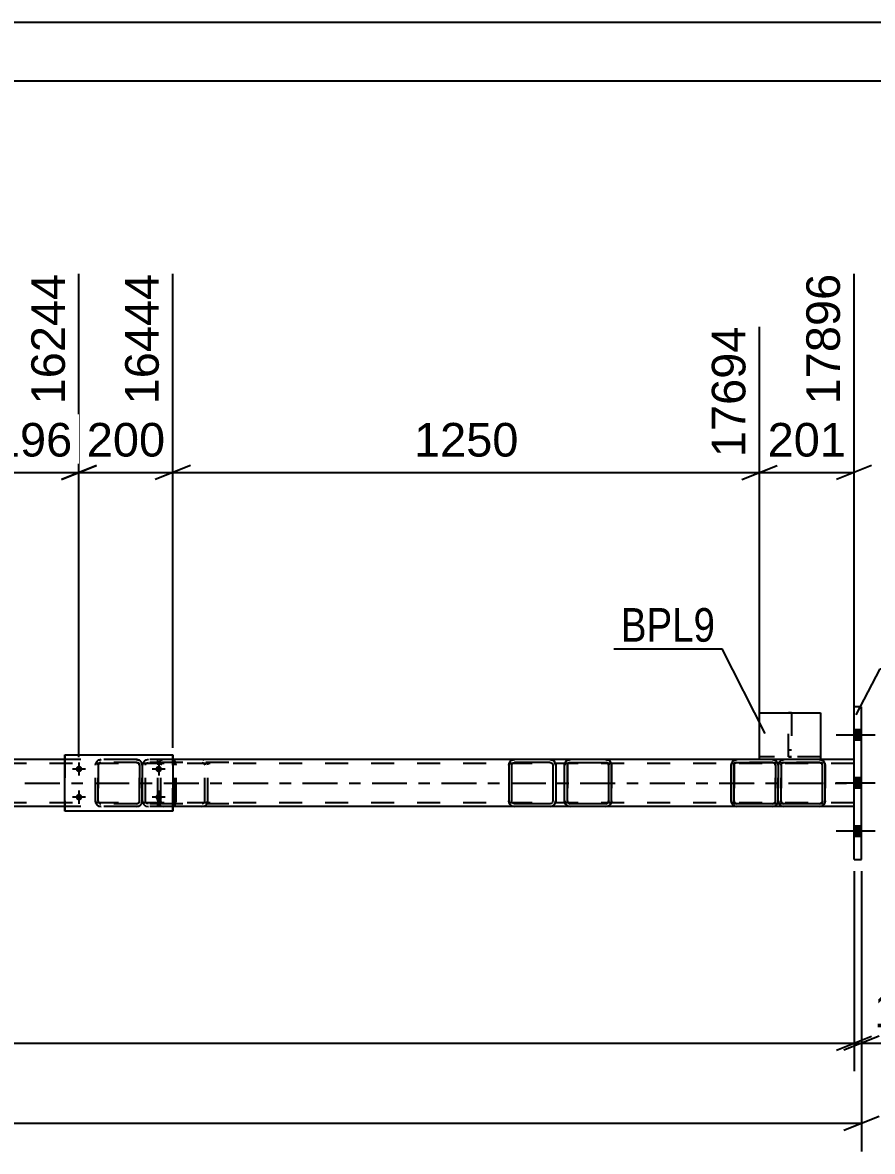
# Model space of a CAD drawing. Header units: millimetres. Extents: x -36 to 805, y -409 to 185.
# Drawn here: x 645.4 to 717.8, y 89.1 to 185.3 of the extents above; entities that cross this region are included whole.
import ezdxf

# ---------------------------------------------------------------- set-up
doc = ezdxf.new("R2010")
doc.units = ezdxf.units.MM
doc.linetypes.add('DXK_LINE_DOT2', pattern=[3.9198, 1.9599, -1.9599])
doc.linetypes.add('DXK_LINE_DOT3', pattern=[5.9187, 2.979, -0.9799, 0.9799, -0.9799])
doc.styles.add('Arial', font='ARIAL.TTF', dxfattribs={"height": 0.2})
doc.styles.add('Arial Narrow', font='ARIALN.TTF', dxfattribs={"height": 0.2})

# ---------------------------------------------------------------- blocks, each defined once
blk = doc.blocks.new('Unknown-203724355-1135')
at = {"color": 5, "linetype": 'Continuous'}
for p, q in [((805.141, 185.3), (-35.859, 185.3)), ((800.141, 180.3), (-30.859, 180.3))]:
    blk.add_line(p, q, dxfattribs=at)
blk = doc.blocks.new('Part-203724355-2533 - 2525')
at = {"color": 2, "linetype": 'Continuous'}
for p, q in [((691.896, 122.418), (692.08, 122.455)), ((691.896, 122.418), (691.901, 122.418)), ((692.085, 122.455), (691.901, 122.418)), ((695.125, 122.455), (692.08, 122.455)), ((695.309, 122.418), (695.125, 122.455)), ((691.6, 121.975), (691.636, 122.159)), ((691.6, 121.975), (691.605, 121.975)), ((691.6, 118.935), (691.6, 121.975)), ((691.641, 122.159), (691.605, 121.975)), ((691.605, 118.935), (691.605, 121.975)), ((691.845, 121.975), (691.863, 122.067)), ((691.845, 118.935), (691.845, 121.975)), ((691.863, 122.067), (691.915, 122.145)), ((691.915, 122.145), (691.993, 122.197)), ((691.993, 122.197), (692.085, 122.215)), ((692.085, 122.215), (695.125, 122.215)), ((695.212, 122.197), (695.12, 122.215)), ((695.125, 122.215), (695.217, 122.197)), ((695.212, 122.197), (695.217, 122.197)), ((695.29, 122.145), (695.212, 122.197)), ((695.217, 122.197), (695.295, 122.145)), ((695.342, 122.067), (695.29, 122.145)), ((695.295, 122.145), (695.347, 122.067)), ((695.36, 121.975), (695.342, 122.067)), ((695.347, 122.067), (695.365, 121.975)), ((695.365, 121.975), (695.36, 121.975)), ((695.36, 121.975), (695.36, 118.935)), ((695.365, 118.935), (695.365, 121.975)), ((695.605, 121.975), (695.568, 122.159)), ((695.605, 118.935), (695.605, 121.975)), ((691.605, 118.935), (691.6, 118.935)), ((691.636, 118.751), (691.6, 118.935)), ((691.605, 118.935), (691.641, 118.751)), ((691.863, 118.843), (691.845, 118.935)), ((691.915, 118.765), (691.863, 118.843)), ((691.896, 118.491), (691.901, 118.491)), ((692.08, 118.455), (691.896, 118.491)), ((691.901, 118.491), (692.085, 118.455)), ((691.993, 118.713), (691.915, 118.765)), ((692.085, 118.695), (691.993, 118.713)), ((695.125, 118.455), (692.08, 118.455)), ((695.125, 118.695), (692.085, 118.695)), ((695.12, 118.695), (695.212, 118.713)), ((695.217, 118.713), (695.125, 118.695)), ((695.125, 118.455), (695.309, 118.491)), ((695.212, 118.713), (695.29, 118.765)), ((695.212, 118.713), (695.217, 118.713)), ((695.295, 118.765), (695.217, 118.713)), ((695.29, 118.765), (695.342, 118.843)), ((695.347, 118.843), (695.295, 118.765)), ((695.342, 118.843), (695.36, 118.935)), ((695.365, 118.935), (695.347, 118.843)), ((695.36, 118.935), (695.365, 118.935)), ((695.568, 118.751), (695.605, 118.935))]:
    blk.add_line(p, q, dxfattribs=at)
at = {"color": 7, "linetype": 'DXK_LINE_DOT2'}
for p, q in [((695.12, 122.455), (695.304, 122.418)), ((691.858, 122.067), (691.84, 121.975)), ((691.845, 121.975), (691.84, 121.975)), ((691.84, 121.975), (691.84, 118.935)), ((691.91, 122.145), (691.858, 122.067)), ((691.988, 122.197), (691.91, 122.145)), ((692.08, 122.215), (691.988, 122.197)), ((692.08, 122.215), (692.085, 122.215)), ((692.085, 122.215), (692.08, 122.215)), ((695.563, 122.159), (695.6, 121.975)), ((695.605, 121.975), (695.6, 121.975)), ((695.6, 121.975), (695.6, 118.935)), ((691.84, 118.935), (691.845, 118.935)), ((691.84, 118.935), (691.858, 118.843)), ((691.858, 118.843), (691.91, 118.765)), ((691.91, 118.765), (691.988, 118.713)), ((691.988, 118.713), (692.08, 118.695)), ((692.08, 118.695), (692.085, 118.695)), ((692.085, 118.695), (692.08, 118.695)), ((695.304, 118.491), (695.12, 118.455)), ((695.6, 118.935), (695.563, 118.751)), ((695.6, 118.935), (695.605, 118.935))]:
    blk.add_line(p, q, dxfattribs=at)
at = {"color": 2, "linetype": 'Continuous'}
for centre, start, end in [((692.08, 121.975), 112.5, 157.5), ((692.085, 121.975), 112.5, 157.5), ((695.125, 121.975), 22.5, 67.5), ((692.08, 118.935), 202.5, 247.5), ((692.085, 118.935), 202.5, 247.5), ((695.125, 118.935), 292.5, 337.5)]:
    blk.add_arc(centre, 0.48, start, end, dxfattribs=at)
at = {"color": 7, "linetype": 'DXK_LINE_DOT2'}
for centre, start, end in [((695.12, 121.975), 22.5, 67.5), ((695.12, 118.935), 292.5, 337.5)]:
    blk.add_arc(centre, 0.48, start, end, dxfattribs=at)
blk = doc.blocks.new('Part-203724355-2551 - 2525')
at = {"color": 2, "linetype": 'Continuous'}
for p, q in [((706.111, 122.418), (706.294, 122.455)), ((706.111, 122.418), (706.115, 122.418)), ((706.299, 122.455), (706.115, 122.418)), ((709.339, 122.455), (706.294, 122.455)), ((709.523, 122.418), (709.339, 122.455)), ((705.814, 121.975), (705.851, 122.159)), ((705.814, 121.975), (705.819, 121.975)), ((705.814, 118.935), (705.814, 121.975)), ((705.856, 122.159), (705.819, 121.975)), ((705.819, 118.935), (705.819, 121.975)), ((705.819, 118.935), (705.814, 118.935)), ((705.851, 118.751), (705.814, 118.935)), ((705.819, 118.935), (705.856, 118.751)), ((706.111, 118.491), (706.115, 118.491)), ((706.294, 118.455), (706.111, 118.491)), ((706.115, 118.491), (706.299, 118.455)), ((709.339, 118.455), (706.294, 118.455)), ((709.339, 118.455), (709.523, 118.491))]:
    blk.add_line(p, q, dxfattribs=at)
at = {"color": 7, "linetype": 'DXK_LINE_DOT2'}
for p, q in [((709.334, 122.455), (709.518, 122.418)), ((706.072, 122.067), (706.054, 121.975)), ((706.059, 121.975), (706.054, 121.975)), ((706.054, 121.975), (706.054, 118.935)), ((706.059, 121.975), (706.077, 122.067)), ((706.059, 118.935), (706.059, 121.975)), ((706.124, 122.145), (706.072, 122.067)), ((706.077, 122.067), (706.129, 122.145)), ((706.202, 122.197), (706.124, 122.145)), ((706.129, 122.145), (706.207, 122.197)), ((706.294, 122.215), (706.202, 122.197)), ((706.207, 122.197), (706.299, 122.215)), ((709.339, 122.215), (706.294, 122.215)), ((709.426, 122.197), (709.334, 122.215)), ((709.339, 122.215), (709.431, 122.197)), ((709.426, 122.197), (709.431, 122.197)), ((709.504, 122.145), (709.426, 122.197)), ((709.431, 122.197), (709.509, 122.145)), ((709.556, 122.067), (709.504, 122.145)), ((709.509, 122.145), (709.561, 122.067)), ((709.574, 121.975), (709.556, 122.067)), ((709.561, 122.067), (709.579, 121.975)), ((709.579, 121.975), (709.574, 121.975)), ((709.574, 121.975), (709.574, 118.935)), ((709.579, 118.935), (709.579, 121.975)), ((709.778, 122.159), (709.814, 121.975)), ((709.819, 121.975), (709.783, 122.159)), ((709.819, 121.975), (709.814, 121.975)), ((709.814, 121.975), (709.814, 118.935)), ((709.819, 118.935), (709.819, 121.975)), ((706.054, 118.935), (706.059, 118.935)), ((706.054, 118.935), (706.072, 118.843)), ((706.077, 118.843), (706.059, 118.935)), ((706.072, 118.843), (706.124, 118.765)), ((706.129, 118.765), (706.077, 118.843)), ((706.124, 118.765), (706.202, 118.713)), ((706.207, 118.713), (706.129, 118.765)), ((706.202, 118.713), (706.294, 118.695)), ((706.299, 118.695), (706.207, 118.713)), ((709.339, 118.695), (706.294, 118.695)), ((709.334, 118.695), (709.426, 118.713)), ((709.518, 118.491), (709.334, 118.455)), ((709.431, 118.713), (709.339, 118.695)), ((709.426, 118.713), (709.504, 118.765)), ((709.426, 118.713), (709.431, 118.713)), ((709.509, 118.765), (709.431, 118.713)), ((709.504, 118.765), (709.556, 118.843)), ((709.561, 118.843), (709.509, 118.765)), ((709.556, 118.843), (709.574, 118.935)), ((709.579, 118.935), (709.561, 118.843)), ((709.574, 118.935), (709.579, 118.935)), ((709.814, 118.935), (709.778, 118.751)), ((709.783, 118.751), (709.819, 118.935)), ((709.814, 118.935), (709.819, 118.935))]:
    blk.add_line(p, q, dxfattribs=at)
at = {"color": 7, "linetype": 'DXK_LINE_DOT3'}
blk.add_line((707.822, 120.455), (707.811, 120.455), dxfattribs=at)
at = {"color": 2, "linetype": 'Continuous'}
for centre, start, end in [((706.294, 121.975), 112.5, 157.5), ((706.299, 121.975), 112.5, 157.5), ((709.339, 121.975), 30.59887, 67.5), ((706.294, 118.935), 202.5, 247.5), ((706.299, 118.935), 202.5, 247.5), ((709.339, 118.935), 292.5, 329.40108)]:
    blk.add_arc(centre, 0.48, start, end, dxfattribs=at)
at = {"color": 7, "linetype": 'DXK_LINE_DOT2'}
for centre, start, end in [((709.334, 121.975), 22.5, 67.5), ((709.339, 121.975), 22.49998, 30.59886), ((709.334, 118.935), 292.5, 337.5), ((709.339, 118.935), 329.4011, 337.50002)]:
    blk.add_arc(centre, 0.48, start, end, dxfattribs=at)
blk = doc.blocks.new('Part-203724355-2894 - 2525')
at = {"color": 7, "linetype": 'DXK_LINE_DOT2'}
for p, q in [((651.897, 122.418), (652.08, 122.455)), ((651.897, 122.418), (651.901, 122.418)), ((652.085, 122.455), (651.901, 122.418)), ((655.125, 122.455), (652.08, 122.455)), ((655.12, 122.455), (655.304, 122.418)), ((655.309, 122.418), (655.125, 122.455)), ((651.6, 121.975), (651.637, 122.159)), ((651.6, 121.975), (651.605, 121.975)), ((651.6, 118.935), (651.6, 121.975)), ((651.641, 122.159), (651.605, 121.975)), ((651.605, 118.935), (651.605, 121.975)), ((651.859, 122.067), (651.84, 121.975)), ((651.845, 121.975), (651.84, 121.975)), ((651.84, 121.975), (651.84, 118.935)), ((651.845, 121.975), (651.863, 122.067)), ((651.845, 118.935), (651.845, 121.975)), ((651.911, 122.145), (651.859, 122.067)), ((651.863, 122.067), (651.915, 122.145)), ((651.988, 122.197), (651.911, 122.145)), ((651.915, 122.145), (651.993, 122.197)), ((652.08, 122.215), (651.988, 122.197)), ((651.993, 122.197), (652.085, 122.215)), ((655.125, 122.215), (652.08, 122.215)), ((655.212, 122.197), (655.12, 122.215)), ((655.125, 122.215), (655.217, 122.197)), ((655.212, 122.197), (655.217, 122.197)), ((655.29, 122.145), (655.212, 122.197)), ((655.217, 122.197), (655.295, 122.145)), ((655.342, 122.067), (655.29, 122.145)), ((655.295, 122.145), (655.347, 122.067)), ((655.36, 121.975), (655.342, 122.067)), ((655.347, 122.067), (655.365, 121.975)), ((655.365, 121.975), (655.36, 121.975)), ((655.36, 121.975), (655.36, 118.935)), ((655.365, 118.935), (655.365, 121.975)), ((655.564, 122.159), (655.6, 121.975)), ((655.605, 121.975), (655.568, 122.159)), ((655.605, 121.975), (655.6, 121.975)), ((655.6, 121.975), (655.6, 118.935)), ((655.605, 118.935), (655.605, 121.975)), ((651.605, 118.935), (651.6, 118.935)), ((651.637, 118.751), (651.6, 118.935)), ((651.605, 118.935), (651.641, 118.751)), ((651.84, 118.935), (651.845, 118.935)), ((651.84, 118.935), (651.859, 118.843)), ((651.863, 118.843), (651.845, 118.935)), ((651.859, 118.843), (651.911, 118.765)), ((651.915, 118.765), (651.863, 118.843)), ((651.897, 118.491), (651.901, 118.491)), ((652.08, 118.455), (651.897, 118.491)), ((651.901, 118.491), (652.085, 118.455)), ((651.911, 118.765), (651.988, 118.713)), ((651.993, 118.713), (651.915, 118.765)), ((651.988, 118.713), (652.08, 118.695)), ((652.085, 118.695), (651.993, 118.713)), ((655.125, 118.695), (652.08, 118.695)), ((655.125, 118.455), (652.08, 118.455)), ((655.12, 118.695), (655.212, 118.713)), ((655.304, 118.491), (655.12, 118.455)), ((655.217, 118.713), (655.125, 118.695)), ((655.125, 118.455), (655.309, 118.491)), ((655.212, 118.713), (655.29, 118.765)), ((655.212, 118.713), (655.217, 118.713)), ((655.295, 118.765), (655.217, 118.713)), ((655.29, 118.765), (655.342, 118.843)), ((655.347, 118.843), (655.295, 118.765)), ((655.342, 118.843), (655.36, 118.935)), ((655.365, 118.935), (655.347, 118.843)), ((655.36, 118.935), (655.365, 118.935)), ((655.6, 118.935), (655.564, 118.751)), ((655.568, 118.751), (655.605, 118.935)), ((655.6, 118.935), (655.605, 118.935))]:
    blk.add_line(p, q, dxfattribs=at)
at = {"color": 7, "linetype": 'DXK_LINE_DOT3'}
blk.add_line((653.608, 120.455), (653.597, 120.455), dxfattribs=at)
at = {"color": 7, "linetype": 'DXK_LINE_DOT2'}
for centre, start, end in [((652.08, 121.975), 112.5, 157.5), ((652.085, 121.975), 112.5, 157.5), ((655.12, 121.975), 22.5, 67.5), ((655.125, 121.975), 22.5, 67.5), ((652.08, 118.935), 202.5, 247.5), ((652.085, 118.935), 202.5, 247.5), ((655.12, 118.935), 292.5, 337.5), ((655.125, 118.935), 292.5, 337.5)]:
    blk.add_arc(centre, 0.48, start, end, dxfattribs=at)
blk = doc.blocks.new('Part-203724355-2710 - 2525')
at = {"color": 2, "linetype": 'Continuous'}
for p, q in [((706.059, 122.215), (706.059, 122.215)), ((706.059, 118.695), (706.059, 122.215)), ((706.059, 122.215), (713.578, 122.215)), ((713.578, 118.695), (713.578, 122.215)), ((706.059, 118.695), (706.059, 118.695)), ((713.578, 118.695), (706.059, 118.695))]:
    blk.add_line(p, q, dxfattribs=at)
at = {"color": 7, "linetype": 'DXK_LINE_DOT2'}
for p, q in [((706.059, 122.215), (706.059, 118.695)), ((706.059, 122.215), (706.059, 122.215)), ((713.578, 118.695), (713.578, 122.215)), ((706.059, 118.695), (706.059, 118.695))]:
    blk.add_line(p, q, dxfattribs=at)
blk = doc.blocks.new('Bolt-203724355-2594 - 2525')
at = {"linetype": 'Continuous'}
for points in [[(716.917, 124.115), (716.917, 124.995), (716.277, 124.995), (716.277, 124.115)], [(716.917, 124.115), (716.917, 124.995), (716.277, 124.995), (716.277, 124.115)], [(716.917, 124.115), (716.917, 124.995), (716.277, 124.995), (716.277, 124.115)], [(716.917, 120.015), (716.917, 120.895), (716.277, 120.895), (716.277, 120.015)], [(716.917, 120.015), (716.917, 120.895), (716.277, 120.895), (716.277, 120.015)], [(716.917, 115.915), (716.917, 116.795), (716.277, 116.795), (716.277, 115.915)], [(716.917, 115.915), (716.917, 116.795), (716.277, 116.795), (716.277, 115.915)], [(716.917, 115.915), (716.917, 116.795), (716.277, 116.795), (716.277, 115.915)]]:
    blk.add_hatch(color=1, dxfattribs=at).paths.add_polyline_path(points)
at = {"color": 1, "linetype": 'Continuous'}
for p, q in [((718.077, 124.555), (714.757, 124.555)), ((718.077, 124.555), (714.757, 124.555)), ((718.077, 124.555), (714.757, 124.555)), ((716.917, 124.995), (716.277, 124.995)), ((716.917, 124.995), (716.277, 124.995)), ((716.917, 124.995), (716.277, 124.995)), ((716.917, 124.115), (716.277, 124.115)), ((716.917, 124.115), (716.277, 124.115)), ((716.917, 124.115), (716.277, 124.115)), ((718.077, 120.455), (714.757, 120.455)), ((718.077, 120.455), (714.757, 120.455)), ((716.917, 120.895), (716.277, 120.895)), ((716.917, 120.895), (716.277, 120.895)), ((716.917, 120.015), (716.277, 120.015)), ((716.917, 120.015), (716.277, 120.015)), ((716.917, 116.795), (716.277, 116.795)), ((716.917, 116.795), (716.277, 116.795)), ((716.917, 116.795), (716.277, 116.795)), ((718.077, 116.355), (714.757, 116.355)), ((718.077, 116.355), (714.757, 116.355)), ((718.077, 116.355), (714.757, 116.355)), ((716.917, 115.915), (716.277, 115.915)), ((716.917, 115.915), (716.277, 115.915)), ((716.917, 115.915), (716.277, 115.915))]:
    blk.add_line(p, q, dxfattribs=at)
blk = doc.blocks.new('Part-203724355-2634 - 2525')
at = {"color": 7, "linetype": 'DXK_LINE_DOT2'}
for p, q in [((658.212, 122.455), (654.148, 122.455)), ((656.121, 122.455), (655.928, 122.418)), ((656.936, 122.215), (656.936, 122.455)), ((658.316, 122.418), (658.212, 122.455)), ((658.403, 122.314), (658.316, 122.418)), ((658.462, 122.159), (658.403, 122.314)), ((658.212, 122.215), (654.148, 122.215)), ((655.656, 122.159), (655.618, 121.975)), ((655.618, 118.935), (655.618, 121.975)), ((655.869, 121.975), (655.888, 122.067)), ((655.869, 118.935), (655.869, 121.975)), ((655.888, 122.067), (655.943, 122.145)), ((655.943, 122.145), (656.024, 122.197)), ((656.024, 122.197), (656.121, 122.215)), ((658.212, 122.215), (658.264, 122.197)), ((658.264, 122.197), (658.308, 122.145)), ((658.308, 122.145), (658.337, 122.067)), ((658.337, 122.067), (658.347, 121.975)), ((658.347, 118.935), (658.347, 121.975)), ((658.483, 121.975), (658.462, 122.159)), ((658.483, 118.935), (658.483, 121.975)), ((658.212, 118.695), (654.148, 118.695)), ((658.212, 118.455), (654.148, 118.455)), ((655.618, 118.935), (655.656, 118.751)), ((655.888, 118.843), (655.869, 118.935)), ((655.943, 118.765), (655.888, 118.843)), ((655.928, 118.491), (656.121, 118.455)), ((656.024, 118.713), (655.943, 118.765)), ((656.121, 118.695), (656.024, 118.713)), ((656.936, 118.455), (656.936, 118.695)), ((658.264, 118.713), (658.212, 118.695)), ((658.212, 118.455), (658.316, 118.491)), ((658.308, 118.765), (658.264, 118.713)), ((658.337, 118.843), (658.308, 118.765)), ((658.316, 118.491), (658.403, 118.595)), ((658.347, 118.935), (658.337, 118.843)), ((658.403, 118.595), (658.462, 118.751)), ((658.462, 118.751), (658.483, 118.935))]:
    blk.add_line(p, q, dxfattribs=at)
for centre, start, end in [((656.106, 121.96), 111.1941, 156.15059), ((656.106, 118.95), 203.84941, 248.8059)]:
    blk.add_arc(centre, 0.492, start, end, dxfattribs=at)
blk = doc.blocks.new('Part-203724355-2635 - 2525')
at = {"color": 7, "linetype": 'DXK_LINE_DOT2'}
for p, q in [((657.446, 122.455), (657.251, 122.418)), ((662.985, 122.455), (657.446, 122.455)), ((660.877, 122.418), (660.682, 122.455)), ((656.975, 122.159), (656.936, 121.975)), ((656.936, 118.935), (656.936, 121.975)), ((657.191, 121.975), (657.21, 122.067)), ((657.191, 118.935), (657.191, 121.975)), ((657.21, 122.067), (657.266, 122.145)), ((657.266, 122.145), (657.349, 122.197)), ((657.349, 122.197), (657.446, 122.215)), ((662.985, 122.215), (657.446, 122.215)), ((660.682, 122.215), (660.779, 122.197)), ((660.779, 122.197), (660.862, 122.145)), ((660.862, 122.145), (660.918, 122.067)), ((660.918, 122.067), (660.937, 121.975)), ((660.937, 118.935), (660.937, 121.975)), ((661.164, 122.111), (661.153, 122.159)), ((661.192, 121.975), (661.164, 122.111)), ((661.192, 118.935), (661.192, 121.975)), ((656.936, 118.935), (656.975, 118.751)), ((657.21, 118.843), (657.191, 118.935)), ((657.266, 118.765), (657.21, 118.843)), ((657.251, 118.491), (657.446, 118.455)), ((657.349, 118.713), (657.266, 118.765)), ((657.446, 118.695), (657.349, 118.713)), ((662.985, 118.695), (657.446, 118.695)), ((662.985, 118.455), (657.446, 118.455)), ((660.779, 118.713), (660.682, 118.695)), ((660.682, 118.455), (660.877, 118.491)), ((660.862, 118.765), (660.779, 118.713)), ((660.918, 118.843), (660.862, 118.765)), ((660.918, 118.843), (660.923, 118.869)), ((660.923, 118.869), (660.937, 118.935)), ((661.153, 118.751), (661.174, 118.85)), ((661.174, 118.85), (661.192, 118.935))]:
    blk.add_line(p, q, dxfattribs=at)
for centre, start, end in [((657.427, 121.954), 110.75832, 155.68004), ((657.427, 118.956), 204.31996, 249.24168), ((660.701, 118.956), 290.75832, 335.68004)]:
    blk.add_arc(centre, 0.496, start, end, dxfattribs=at)
blk = doc.blocks.new('Part-203724355-2652 - 2525')
at = {"color": 2, "linetype": 'Continuous'}
for p, q in [((649.005, 122.455), (642.363, 122.455)), ((687.323, 122.455), (658.205, 122.455)), ((692.085, 122.455), (690.363, 122.455)), ((706.299, 122.455), (695.125, 122.455)), ((716.277, 122.455), (713.42, 122.455)), ((649.005, 118.455), (642.363, 118.455)), ((687.323, 118.455), (658.205, 118.455)), ((692.085, 118.455), (690.363, 118.455)), ((706.299, 118.455), (695.125, 118.455)), ((710.299, 118.455), (709.339, 118.455)), ((716.277, 118.455), (713.339, 118.455))]:
    blk.add_line(p, q, dxfattribs=at)
at = {"color": 7, "linetype": 'DXK_LINE_DOT2'}
for p, q in [((658.205, 122.455), (649.005, 122.455)), ((690.363, 122.455), (687.323, 122.455)), ((695.125, 122.455), (692.085, 122.455)), ((713.42, 122.455), (706.299, 122.455)), ((716.277, 118.455), (716.277, 122.455)), ((716.277, 122.135), (0.456, 122.135)), ((716.277, 118.775), (0.456, 118.775)), ((658.205, 118.455), (649.005, 118.455)), ((690.363, 118.455), (687.323, 118.455)), ((695.125, 118.455), (692.085, 118.455)), ((709.339, 118.455), (706.299, 118.455)), ((713.339, 118.455), (710.299, 118.455))]:
    blk.add_line(p, q, dxfattribs=at)
at = {"color": 7, "linetype": 'DXK_LINE_DOT3'}
blk.add_line((0.456, 120.455), (716.277, 120.455), dxfattribs=at)
blk = doc.blocks.new('Part-203724355-2908 - 2525')
at = {"color": 2, "linetype": 'Continuous'}
for p, q in [((687.323, 122.455), (687.14, 122.418)), ((690.363, 122.455), (687.323, 122.455)), ((690.547, 122.418), (690.363, 122.455)), ((686.88, 122.159), (686.843, 121.975)), ((686.843, 121.975), (686.843, 118.935)), ((687.083, 121.975), (687.102, 122.067)), ((687.083, 121.975), (687.083, 118.935)), ((687.102, 122.067), (687.154, 122.145)), ((687.154, 122.145), (687.232, 122.197)), ((687.232, 122.197), (687.323, 122.215)), ((690.363, 122.215), (687.323, 122.215)), ((690.363, 122.215), (690.455, 122.197)), ((690.455, 122.197), (690.533, 122.145)), ((690.533, 122.145), (690.585, 122.067)), ((690.585, 122.067), (690.603, 121.975)), ((690.603, 121.975), (690.603, 118.935)), ((690.843, 121.975), (690.807, 122.159)), ((690.843, 121.975), (690.843, 118.935)), ((686.843, 118.935), (686.88, 118.751)), ((687.102, 118.843), (687.083, 118.935)), ((687.154, 118.765), (687.102, 118.843)), ((687.14, 118.491), (687.323, 118.455)), ((687.232, 118.713), (687.154, 118.765)), ((687.323, 118.695), (687.232, 118.713)), ((690.363, 118.695), (687.323, 118.695)), ((690.363, 118.455), (687.323, 118.455)), ((690.455, 118.713), (690.363, 118.695)), ((690.363, 118.455), (690.547, 118.491)), ((690.533, 118.765), (690.455, 118.713)), ((690.585, 118.843), (690.533, 118.765)), ((690.603, 118.935), (690.585, 118.843)), ((690.807, 118.751), (690.843, 118.935))]:
    blk.add_line(p, q, dxfattribs=at)
at = {"color": 7, "linetype": 'DXK_LINE_DOT2'}
for p, q in [((687.14, 122.418), (687.323, 122.455)), ((690.363, 122.455), (690.547, 122.418)), ((686.843, 121.975), (686.88, 122.159)), ((690.807, 122.159), (690.843, 121.975)), ((686.88, 118.751), (686.843, 118.935)), ((687.323, 118.455), (687.14, 118.491)), ((690.547, 118.491), (690.363, 118.455)), ((690.843, 118.935), (690.807, 118.751))]:
    blk.add_line(p, q, dxfattribs=at)
at = {"color": 2, "linetype": 'Continuous'}
for centre, start, end in [((687.323, 121.975), 112.5, 157.5), ((690.363, 121.975), 22.5, 67.5), ((687.323, 118.935), 202.5, 247.5), ((690.363, 118.935), 292.5, 337.5)]:
    blk.add_arc(centre, 0.48, start, end, dxfattribs=at)
at = {"color": 7, "linetype": 'DXK_LINE_DOT2'}
for centre, start, end in [((687.323, 121.975), 112.5, 157.5), ((690.363, 121.975), 22.5, 67.5), ((687.323, 118.935), 202.5, 247.5), ((690.363, 118.935), 292.5, 337.5)]:
    blk.add_arc(centre, 0.48, start, end, dxfattribs=at)
blk = doc.blocks.new('Part-203724355-2736 - 2525')
at = {"color": 2, "linetype": 'Continuous'}
for p, q in [((716.917, 126.955), (716.277, 126.955)), ((716.277, 113.955), (716.277, 126.955)), ((716.917, 113.955), (716.917, 126.955)), ((716.277, 113.955), (716.917, 113.955))]:
    blk.add_line(p, q, dxfattribs=at)
blk = doc.blocks.new('Bolt-203724355-2861 - 2525')
at = {"linetype": 'Continuous'}
for points in [[(649.925, 121.655), (649.931, 121.713), (649.949, 121.769), (649.979, 121.819), (650.018, 121.863), (650.065, 121.897), (650.119, 121.921), (650.176, 121.933), (650.234, 121.933), (650.292, 121.921), (650.345, 121.897), (650.392, 121.863), (650.432, 121.819), (650.461, 121.769), (650.479, 121.713), (650.485, 121.655), (650.479, 121.597), (650.461, 121.541), (650.432, 121.49), (650.392, 121.447), (650.345, 121.412), (650.292, 121.389), (650.234, 121.376), (650.176, 121.376), (650.119, 121.389), (650.065, 121.412), (650.018, 121.447), (649.979, 121.49), (649.949, 121.541), (649.931, 121.597)], [(656.725, 121.655), (656.731, 121.713), (656.749, 121.769), (656.779, 121.819), (656.818, 121.863), (656.865, 121.897), (656.919, 121.921), (656.976, 121.933), (657.034, 121.933), (657.092, 121.921), (657.145, 121.897), (657.192, 121.863), (657.232, 121.819), (657.261, 121.769), (657.279, 121.713), (657.285, 121.655), (657.279, 121.597), (657.261, 121.541), (657.232, 121.49), (657.192, 121.447), (657.145, 121.412), (657.092, 121.389), (657.034, 121.376), (656.976, 121.376), (656.919, 121.389), (656.865, 121.412), (656.818, 121.447), (656.779, 121.49), (656.749, 121.541), (656.731, 121.597)], [(649.925, 119.255), (649.931, 119.313), (649.949, 119.369), (649.979, 119.419), (650.018, 119.463), (650.065, 119.497), (650.119, 119.521), (650.176, 119.533), (650.234, 119.533), (650.292, 119.521), (650.345, 119.497), (650.392, 119.463), (650.432, 119.419), (650.461, 119.369), (650.479, 119.313), (650.485, 119.255), (650.479, 119.197), (650.461, 119.141), (650.432, 119.09), (650.392, 119.047), (650.345, 119.012), (650.292, 118.989), (650.234, 118.976), (650.176, 118.976), (650.119, 118.989), (650.065, 119.012), (650.018, 119.047), (649.979, 119.09), (649.949, 119.141), (649.931, 119.197)], [(656.725, 119.255), (656.731, 119.313), (656.749, 119.369), (656.779, 119.419), (656.818, 119.463), (656.865, 119.497), (656.919, 119.521), (656.976, 119.533), (657.034, 119.533), (657.092, 119.521), (657.145, 119.497), (657.192, 119.463), (657.232, 119.419), (657.261, 119.369), (657.279, 119.313), (657.285, 119.255), (657.279, 119.197), (657.261, 119.141), (657.232, 119.09), (657.192, 119.047), (657.145, 119.012), (657.092, 118.989), (657.034, 118.976), (656.976, 118.976), (656.919, 118.989), (656.865, 119.012), (656.818, 119.047), (656.779, 119.09), (656.749, 119.141), (656.731, 119.197)]]:
    blk.add_hatch(color=1, dxfattribs=at).paths.add_polyline_path(points)
at = {"color": 1, "linetype": 'Continuous'}
for p, q in [((650.765, 121.655), (649.645, 121.655)), ((650.205, 122.215), (650.205, 121.095)), ((657.565, 121.655), (656.445, 121.655)), ((657.005, 122.215), (657.005, 121.095)), ((650.205, 119.815), (650.205, 118.695)), ((657.005, 119.815), (657.005, 118.695)), ((650.765, 119.255), (649.645, 119.255)), ((657.565, 119.255), (656.445, 119.255))]:
    blk.add_line(p, q, dxfattribs=at)
blk = doc.blocks.new('Part-203724355-2895 - 2525')
at = {"color": 2, "linetype": 'Continuous'}
for p, q in [((649.005, 118.055), (649.005, 122.855)), ((649.005, 122.855), (649.005, 122.855)), ((649.005, 122.855), (658.205, 122.855)), ((658.205, 122.855), (658.205, 118.055)), ((649.005, 118.055), (649.005, 118.055)), ((658.205, 118.055), (649.005, 118.055))]:
    blk.add_line(p, q, dxfattribs=at)
at = {"color": 7, "linetype": 'DXK_LINE_DOT2'}
for p, q in [((649.005, 122.855), (649.005, 118.055)), ((649.005, 122.855), (649.005, 122.855)), ((658.205, 118.055), (658.205, 122.855)), ((649.005, 118.055), (649.005, 118.055))]:
    blk.add_line(p, q, dxfattribs=at)
blk = doc.blocks.new('Part-203724355-2904 - 2525')
at = {"color": 2, "linetype": 'Continuous'}
for p, q in [((708.22, 126.455), (713.42, 126.455)), ((708.22, 122.455), (708.22, 126.455)), ((713.42, 126.455), (713.42, 122.455)), ((710.297, 122.455), (709.341, 122.455)), ((713.42, 122.455), (713.341, 122.455)), ((713.42, 122.455), (713.42, 122.455))]:
    blk.add_line(p, q, dxfattribs=at)
at = {"color": 7, "linetype": 'DXK_LINE_DOT2'}
for p, q in [((713.42, 122.695), (708.22, 122.695)), ((713.42, 122.695), (708.22, 122.695)), ((708.22, 122.695), (708.22, 122.695)), ((708.22, 122.455), (708.22, 122.475)), ((709.341, 122.455), (708.22, 122.455)), ((713.42, 122.455), (708.22, 122.455)), ((708.22, 122.455), (708.22, 122.455)), ((713.341, 122.455), (710.297, 122.455)), ((713.42, 122.695), (713.42, 122.695)), ((713.42, 122.455), (713.42, 122.475))]:
    blk.add_line(p, q, dxfattribs=at)
blk = doc.blocks.new('Part-203724355-2905 - 2525')
at = {"color": 7, "linetype": 'DXK_LINE_DOT2'}
for p, q in [((710.7, 122.695), (710.7, 126.455)), ((710.94, 126.455), (710.7, 126.455)), ((710.94, 126.455), (710.94, 122.695)), ((710.7, 123.295), (710.94, 123.295)), ((710.94, 122.695), (710.7, 122.695)), ((710.7, 122.695), (710.94, 122.695))]:
    blk.add_line(p, q, dxfattribs=at)
blk = doc.blocks.new('Part-203724355-2911 - 2525')
at = {"color": 2, "linetype": 'Continuous'}
for p, q in [((709.957, 122.314), (709.96, 122.314)), ((710.113, 122.418), (710.295, 122.455)), ((710.299, 122.455), (710.115, 122.418)), ((713.339, 122.455), (710.299, 122.455)), ((713.523, 122.418), (713.339, 122.455)), ((713.579, 121.975), (713.578, 121.981)), ((713.578, 121.975), (713.579, 121.975)), ((713.579, 118.935), (713.579, 121.975)), ((713.819, 121.975), (713.782, 122.159)), ((713.819, 118.935), (713.819, 121.975)), ((709.957, 118.595), (709.96, 118.595)), ((710.297, 118.455), (710.113, 118.491)), ((710.115, 118.491), (710.299, 118.455)), ((713.339, 118.455), (710.299, 118.455)), ((713.339, 118.455), (713.523, 118.491)), ((713.578, 118.935), (713.579, 118.935)), ((713.579, 118.935), (713.578, 118.929)), ((713.782, 118.751), (713.819, 118.935))]:
    blk.add_line(p, q, dxfattribs=at)
at = {"color": 7, "linetype": 'DXK_LINE_DOT2'}
for p, q in [((710.295, 122.455), (710.297, 122.455)), ((710.297, 122.455), (710.299, 122.455)), ((710.299, 122.455), (710.297, 122.455)), ((713.337, 122.455), (713.52, 122.418)), ((709.817, 121.975), (709.819, 121.987)), ((709.817, 121.975), (709.819, 121.975)), ((709.817, 118.935), (709.817, 121.975)), ((709.819, 121.987), (709.853, 122.159)), ((709.856, 122.159), (709.819, 121.975)), ((709.819, 118.935), (709.819, 121.975)), ((710.075, 122.067), (710.057, 121.975)), ((710.059, 121.975), (710.057, 121.975)), ((710.057, 121.975), (710.057, 118.935)), ((710.059, 121.975), (710.077, 122.067)), ((710.059, 118.935), (710.059, 121.975)), ((710.127, 122.145), (710.075, 122.067)), ((710.077, 122.067), (710.129, 122.145)), ((710.205, 122.197), (710.127, 122.145)), ((710.129, 122.145), (710.207, 122.197)), ((710.297, 122.215), (710.205, 122.197)), ((710.207, 122.197), (710.299, 122.215)), ((713.339, 122.215), (710.297, 122.215)), ((713.428, 122.197), (713.337, 122.215)), ((713.339, 122.215), (713.431, 122.197)), ((713.506, 122.145), (713.428, 122.197)), ((713.431, 122.197), (713.509, 122.145)), ((713.506, 122.145), (713.509, 122.145)), ((713.558, 122.067), (713.506, 122.145)), ((713.509, 122.145), (713.561, 122.067)), ((713.577, 121.975), (713.558, 122.067)), ((713.578, 121.981), (713.561, 122.067)), ((713.577, 121.975), (713.578, 121.975)), ((713.577, 118.935), (713.577, 121.975)), ((713.78, 122.159), (713.817, 121.975)), ((713.819, 121.975), (713.817, 121.975)), ((713.817, 121.975), (713.817, 118.935)), ((709.819, 118.935), (709.817, 118.935)), ((709.853, 118.751), (709.817, 118.935)), ((709.819, 118.935), (709.856, 118.751)), ((710.057, 118.935), (710.059, 118.935)), ((710.057, 118.935), (710.075, 118.843)), ((710.077, 118.843), (710.059, 118.935)), ((710.075, 118.843), (710.127, 118.765)), ((710.129, 118.765), (710.077, 118.843)), ((710.127, 118.765), (710.205, 118.713)), ((710.207, 118.713), (710.129, 118.765)), ((710.205, 118.713), (710.297, 118.695)), ((710.299, 118.695), (710.207, 118.713)), ((713.339, 118.695), (710.297, 118.695)), ((710.297, 118.455), (710.299, 118.455)), ((710.299, 118.455), (710.297, 118.455)), ((713.337, 118.695), (713.428, 118.713)), ((713.52, 118.491), (713.337, 118.455)), ((713.431, 118.713), (713.339, 118.695)), ((713.428, 118.713), (713.506, 118.765)), ((713.509, 118.765), (713.431, 118.713)), ((713.506, 118.765), (713.558, 118.843)), ((713.506, 118.765), (713.509, 118.765)), ((713.561, 118.843), (713.509, 118.765)), ((713.558, 118.843), (713.577, 118.935)), ((713.578, 118.929), (713.561, 118.843)), ((713.577, 118.935), (713.578, 118.935)), ((713.817, 118.935), (713.78, 118.751)), ((713.817, 118.935), (713.819, 118.935))]:
    blk.add_line(p, q, dxfattribs=at)
at = {"color": 7, "linetype": 'DXK_LINE_DOT3'}
blk.add_line((711.821, 120.455), (711.815, 120.455), dxfattribs=at)
at = {"color": 2, "linetype": 'Continuous'}
for centre, start, end in [((710.297, 121.975), 112.5, 149.40116), ((710.299, 121.975), 112.5, 149.40099), ((713.339, 121.975), 22.5, 67.5), ((710.297, 118.935), 210.59895, 247.5), ((710.299, 118.935), 210.59878, 247.5), ((713.339, 118.935), 292.5, 337.5)]:
    blk.add_arc(centre, 0.48, start, end, dxfattribs=at)
at = {"color": 7, "linetype": 'DXK_LINE_DOT2'}
for centre, start, end in [((713.337, 121.975), 22.5, 67.5), ((710.297, 121.975), 149.40116, 157.50001), ((710.299, 121.975), 149.401, 157.50001), ((710.297, 118.935), 202.5, 210.59894), ((710.299, 118.935), 202.5, 210.59877), ((713.337, 118.935), 292.5, 337.5)]:
    blk.add_arc(centre, 0.48, start, end, dxfattribs=at)
blk = doc.blocks.new('StraightDimension-203724355-35026 - 2525')
at = {"color": 7, "linetype": 'Continuous'}
for p, q in [((650.205, 122.655), (650.205, 163.865)), ((658.205, 123.455), (658.205, 163.865)), ((648.705, 146.347), (651.705, 147.547)), ((659.705, 147.547), (656.705, 146.347)), ((650.205, 146.947), (658.205, 146.947))]:
    blk.add_line(p, q, dxfattribs=at)
at = {"color": 0}
blk.add_wipeout([(658.141, 147.697), (658.141, 151.897), (650.27, 151.897), (650.27, 147.697)], dxfattribs=at)
at = {"color": 3, "style": 'Arial'}
blk.add_text('200', height=2.8652, dxfattribs=at).set_placement((650.87, 148.297))
at = {"color": 0, "linetype": 'Continuous'}
blk.add_wipeout([(657.605, 164.465), (653.405, 164.465), (653.405, 152.147), (657.605, 152.147)], dxfattribs=at)
at = {"color": 3, "linetype": 'Continuous', "style": 'Arial'}
blk.add_text('16444', height=2.8652, rotation=90.00021, dxfattribs=at).set_placement((657.005, 152.747))
blk = doc.blocks.new('StraightDimension-203724355-3029 - 2525')
at = {"color": 7, "linetype": 'Continuous'}
for p, q in [((716.277, 112.955), (716.277, 95.883)), ((716.917, 112.955), (716.917, 95.883)), ((714.777, 97.683), (717.777, 98.883)), ((718.417, 98.883), (715.417, 97.683)), ((716.277, 98.283), (716.917, 98.283)), ((716.917, 98.283), (722.823, 98.283)), ((716.917, 98.283), (722.823, 98.283))]:
    blk.add_line(p, q, dxfattribs=at)
at = {"color": 0}
blk.add_wipeout([(722.298, 99.033), (722.298, 103.233), (717.442, 103.233), (717.442, 99.033)], dxfattribs=at)
at = {"color": 3, "style": 'Arial Narrow'}
blk.add_text('16', height=2.8633, dxfattribs=at).set_placement((718.042, 99.633))
blk = doc.blocks.new('StraightDimension-203724355-35025 - 2525')
at = {"color": 7, "linetype": 'Continuous'}
for p, q in [((658.205, 123.455), (658.205, 163.865)), ((708.22, 126.315), (708.22, 159.365)), ((659.705, 147.547), (656.705, 146.347)), ((706.72, 146.347), (709.72, 147.547)), ((658.205, 146.947), (708.22, 146.947))]:
    blk.add_line(p, q, dxfattribs=at)
at = {"color": 0}
blk.add_wipeout([(688.26, 147.697), (688.26, 151.897), (678.165, 151.897), (678.165, 147.697)], dxfattribs=at)
at = {"color": 3, "style": 'Arial'}
blk.add_text('1250', height=2.8652, dxfattribs=at).set_placement((678.765, 148.297))
at = {"color": 0, "linetype": 'Continuous'}
blk.add_wipeout([(707.62, 159.965), (703.42, 159.965), (703.42, 147.647), (707.62, 147.647)], dxfattribs=at)
at = {"color": 3, "linetype": 'Continuous', "style": 'Arial'}
blk.add_text('17694', height=2.8652, rotation=90.00021, dxfattribs=at).set_placement((707.02, 148.247))
blk = doc.blocks.new('StraightDimension-203724355-3742 - 2525')
at = {"color": 7, "linetype": 'Continuous'}
for p, q in [((716.917, 112.955), (716.917, 89.052)), ((-0.184, 91.452), (716.917, 91.452)), ((715.417, 90.852), (718.417, 92.052))]:
    blk.add_line(p, q, dxfattribs=at)
blk = doc.blocks.new('StraightDimension-203724355-35024 - 2525')
at = {"color": 7, "linetype": 'Continuous'}
for p, q in [((716.277, 123.455), (716.277, 163.865)), ((708.22, 126.315), (708.22, 159.365)), ((706.72, 146.347), (709.72, 147.547)), ((717.777, 147.547), (714.777, 146.347)), ((708.22, 146.947), (716.277, 146.947))]:
    blk.add_line(p, q, dxfattribs=at)
at = {"color": 0}
blk.add_wipeout([(716.184, 147.697), (716.184, 151.897), (708.313, 151.897), (708.313, 147.697)], dxfattribs=at)
at = {"color": 3, "style": 'Arial'}
blk.add_text('201', height=2.8652, dxfattribs=at).set_placement((708.913, 148.297))
at = {"color": 0, "linetype": 'Continuous'}
blk.add_wipeout([(715.677, 164.465), (711.477, 164.465), (711.477, 152.147), (715.677, 152.147)], dxfattribs=at)
at = {"color": 3, "linetype": 'Continuous', "style": 'Arial'}
blk.add_text('17896', height=2.8652, rotation=90.00021, dxfattribs=at).set_placement((715.077, 152.747))
blk = doc.blocks.new('StraightDimension-203724355-3039 - 2525')
at = {"color": 7, "linetype": 'Continuous'}
for p, q in [((716.277, 112.955), (716.277, 95.883)), ((0.456, 98.283), (716.277, 98.283)), ((714.777, 97.683), (717.777, 98.883))]:
    blk.add_line(p, q, dxfattribs=at)
blk = doc.blocks.new('StraightDimension-203724355-35027 - 2525')
at = {"color": 7, "linetype": 'Continuous'}
for p, q in [((642.363, 123.455), (642.363, 163.865)), ((650.205, 122.655), (650.205, 163.865)), ((640.863, 146.347), (643.863, 147.547)), ((651.705, 147.547), (648.705, 146.347)), ((642.363, 146.947), (650.205, 146.947))]:
    blk.add_line(p, q, dxfattribs=at)
at = {"color": 0}
blk.add_wipeout([(650.22, 147.697), (650.22, 151.897), (642.349, 151.897), (642.349, 147.697)], dxfattribs=at)
at = {"color": 3, "style": 'Arial'}
blk.add_text('196', height=2.8652, dxfattribs=at).set_placement((642.949, 148.297))
at = {"color": 0, "linetype": 'Continuous'}
blk.add_wipeout([(649.605, 164.465), (645.405, 164.465), (645.405, 152.147), (649.605, 152.147)], dxfattribs=at)
at = {"color": 3, "linetype": 'Continuous', "style": 'Arial'}
blk.add_text('16244', height=2.8652, rotation=90.00021, dxfattribs=at).set_placement((649.005, 152.747))
blk = doc.blocks.new('Mark-203724355-2732 - 2525')
at = {"color": 30, "linetype": 'Continuous'}
for p, q in [((716.469, 126.283), (718.499, 130.192)), ((718.499, 130.192), (727.738, 130.192))]:
    blk.add_line(p, q, dxfattribs=at)
at = {"color": 0}
blk.add_wipeout([(727.138, 130.792), (727.138, 133.792), (719.099, 133.792), (719.099, 130.792)], dxfattribs=at)
blk.add_wipeout([(727.138, 130.792), (727.138, 133.792), (719.099, 133.792), (719.099, 130.792)], dxfattribs=at)
at = {"color": 3, "style": 'Arial Narrow'}
blk.add_text('SP19', height=2.8633, dxfattribs=at).set_placement((719.099, 130.792))
blk = doc.blocks.new('Mark-203724355-28690 - 2525')
at = {"color": 30, "linetype": 'Continuous'}
for p in [(695.8, 131.912), (708.708, 124.697)]:
    blk.add_line(p, (705.039, 131.912), dxfattribs=at)
at = {"color": 0}
blk.add_wipeout([(704.439, 132.512), (704.439, 135.512), (696.4, 135.512), (696.4, 132.512)], dxfattribs=at)
blk.add_wipeout([(704.439, 132.512), (704.439, 135.512), (696.4, 135.512), (696.4, 132.512)], dxfattribs=at)
at = {"color": 3, "style": 'Arial Narrow'}
blk.add_text('BPL9', height=2.8633, dxfattribs=at).set_placement((696.4, 132.512))

msp = doc.modelspace()

# ---------------------------------------------------------------- block references
for name in ['Unknown-203724355-1135', 'Part-203724355-2904 - 2525', 'Part-203724355-2905 - 2525', 'Part-203724355-2736 - 2525', 'Bolt-203724355-2594 - 2525', 'Part-203724355-2652 - 2525', 'Part-203724355-2895 - 2525', 'Part-203724355-2894 - 2525', 'Part-203724355-2634 - 2525', 'Part-203724355-2635 - 2525', 'Part-203724355-2908 - 2525', 'Part-203724355-2533 - 2525', 'Part-203724355-2551 - 2525', 'Part-203724355-2911 - 2525', 'Bolt-203724355-2861 - 2525', 'Part-203724355-2710 - 2525']:
    msp.add_blockref(name, (0, 0))

# ---------------------------------------------------------------- next in the draw order: block references
for name in ['StraightDimension-203724355-35026 - 2525', 'StraightDimension-203724355-3029 - 2525']:
    msp.add_blockref(name, (0, 0))

# ---------------------------------------------------------------- next in the draw order: block references
for name in ['StraightDimension-203724355-35027 - 2525', 'StraightDimension-203724355-35025 - 2525', 'StraightDimension-203724355-3742 - 2525']:
    msp.add_blockref(name, (0, 0))

# ---------------------------------------------------------------- next in the draw order: block references
for name in ['StraightDimension-203724355-35024 - 2525', 'StraightDimension-203724355-3039 - 2525']:
    msp.add_blockref(name, (0, 0))

# ---------------------------------------------------------------- next in the draw order: block references
for name in ['Mark-203724355-28690 - 2525', 'Mark-203724355-2732 - 2525']:
    msp.add_blockref(name, (0, 0))

doc.saveas('drawing.dxf')
